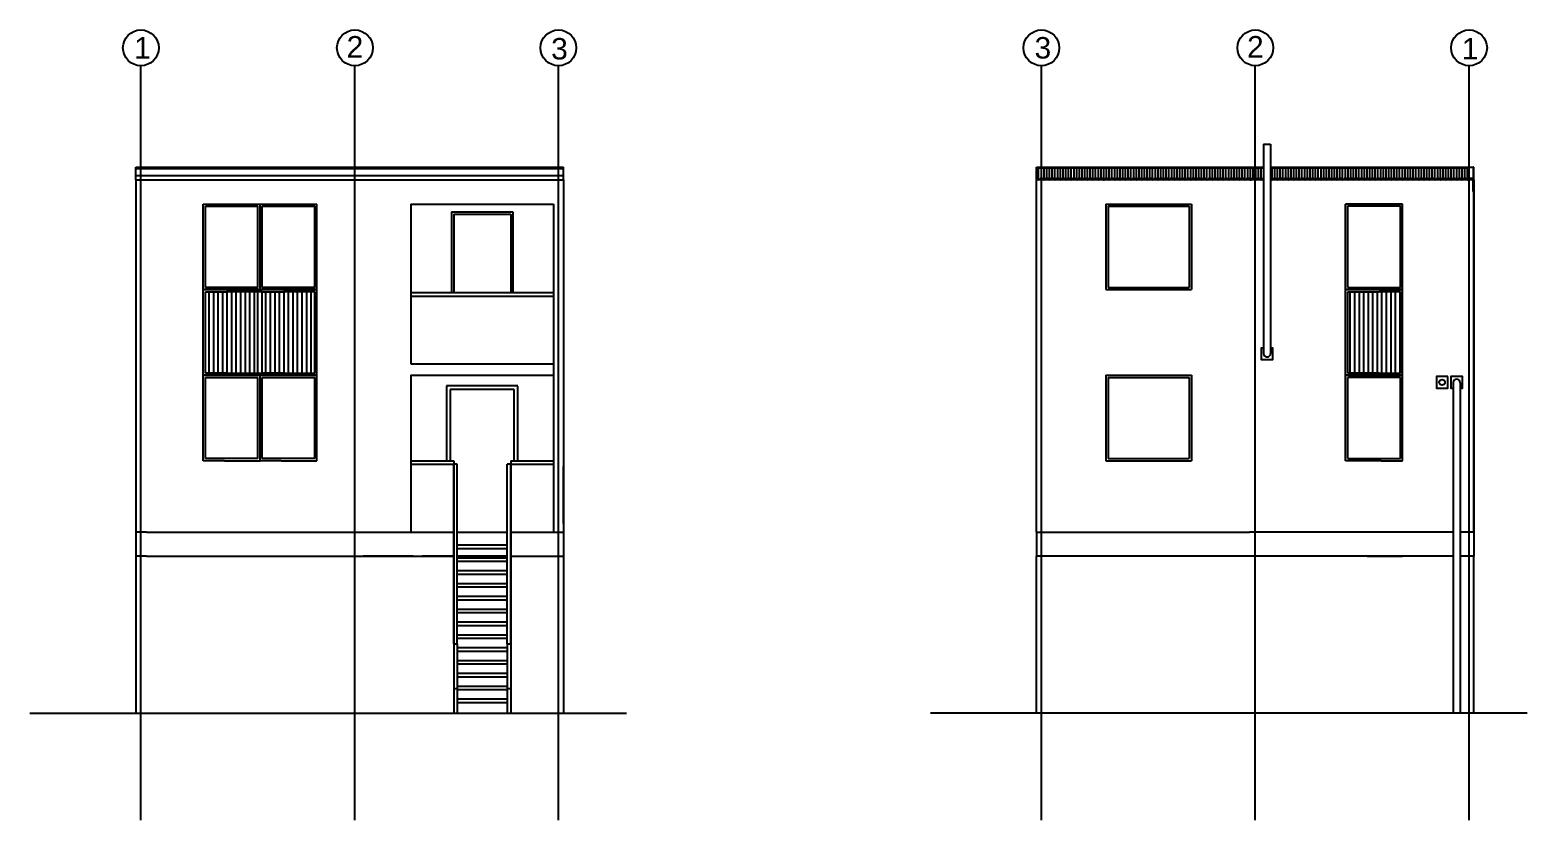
# Model space of a CAD drawing. Header units: inches. Extents: x 270 to 8013, y -75 to 10330.
# Drawn here: x 5562 to 7663, y 9222 to 10330 of the extents above; entities that cross this region are included whole.
import ezdxf

# ---------------------------------------------------------------- set-up
doc = ezdxf.new("R2010")
doc.units = ezdxf.units.IN
doc.header["$MEASUREMENT"] = 0
for name, color, linetype in [('A-ANNO-SYMB', 6, 'Continuous'), ('A-ANNO-TEXT', 6, 'Continuous'), ('A-ELEV-MBE1', 7, 'Continuous'), ('A-SECT-MCUT', 7, 'Continuous'), ('A-WALL-FULL', 7, 'Continuous'), ('G-ANNO-NPLT', 210, 'Continuous')]:
    doc.layers.add(name, color=color, linetype=linetype)
doc.styles.add('E-ARIAL', font='arial.ttf')

msp = doc.modelspace()

# ---------------------------------------------------------------- hatches: boundary and pattern name
at = {"layer": 'A-ELEV-MBE1'}
h = msp.add_hatch(dxfattribs=at)
h.set_pattern_fill('ANSI31', color=256, scale=2, angle=45, style=0)
h.set_pattern_definition([(90, (8988.2017, 22977.446), (-6.35, 7e-16), [])])
h.paths.add_polyline_path([(5881.7, 9962.5), (5837.6, 9962.5), (5807.9, 9962.5), (5807.9, 9848.5), (5837.7, 9848.5), (5881.7, 9848.5)])
h = msp.add_hatch(dxfattribs=at)
h.set_pattern_fill('ANSI31', color=256, scale=2, angle=45, style=0)
h.set_pattern_definition([(90, (9067.9517, 22977.446), (-6.35, 7e-16), [])])
h.paths.add_polyline_path([(5961.4, 9962.5), (5917.4, 9962.5), (5887.7, 9962.5), (5887.7, 9848.5), (5917.4, 9848.5), (5961.4, 9848.5)])
h = msp.add_hatch(dxfattribs=at)
h.set_pattern_fill('ANSI31', color=256, scale=2, angle=405, style=0)
h.set_pattern_definition([(90, (5446.451, 4193.3916), (-6.35, 4e-15), [])])
h.paths.add_polyline_path([(7411.4, 9848.5), (7455.4, 9848.5), (7485.4, 9848.5), (7485.4, 9962.5), (7455.4, 9962.5), (7411.4, 9962.5)])

# ---------------------------------------------------------------- linework, layer by layer
at = {"layer": 'A-ANNO-SYMB'}
for centre in [(5717.3, 10304.7), (6017.7, 10304.7), (6303.4, 10304.7), (6981.3, 10304.7), (7281.6, 10304.7), (7581.7, 10304.7)]:
    msp.add_circle(centre, 25.1, dxfattribs=at)
at = {"layer": 'A-ELEV-MBE1'}
for p, q in [((7293.1, 10169.5), (7303.1, 10169.5)), ((7293.1, 10169.5), (7293.1, 9876.1)), ((7303.1, 10169.5), (7303.1, 9876.1)), ((5710.4, 10137.5), (6310.4, 10137.5)), ((5710.4, 10119.5), (5710.4, 10137.5)), ((5710.4, 10135.5), (6310.4, 10135.5)), ((6310.4, 10119.5), (6310.4, 10137.5)), ((6310.4, 10119.5), (6310.4, 10137.5)), ((6974.4, 10137.5), (7076.6, 10137.5)), ((6974.4, 9625.5), (6974.4, 10137.5)), ((6974.4, 10136.5), (7069, 10136.5)), ((6977.5, 10120), (6977.5, 10136.5)), ((6981.3, 10121.8), (6981.3, 10136.5)), ((6985.1, 10120), (6985.1, 10136.5)), ((6989, 10121.8), (6989, 10136.5)), ((6992.8, 10120), (6992.8, 10136.5)), ((6996.6, 10121.8), (6996.6, 10136.5)), ((7000.4, 10120), (7000.4, 10136.5)), ((7004.2, 10121.8), (7004.2, 10136.5)), ((7008, 10120), (7008, 10136.5)), ((7011.8, 10121.8), (7011.8, 10136.5)), ((7015.6, 10120), (7015.6, 10136.5)), ((7019.4, 10121.8), (7019.4, 10136.5)), ((7023.2, 10120), (7023.2, 10136.5)), ((7027.1, 10121.8), (7027.1, 10136.5)), ((7030.9, 10120), (7030.9, 10136.5)), ((7030.9, 10120), (7030.9, 10133.5)), ((7034.7, 10121.8), (7034.7, 10136.5)), ((7038.5, 10120), (7038.5, 10136.5)), ((7042.3, 10121.8), (7042.3, 10136.5)), ((7046.1, 10120), (7046.1, 10136.5)), ((7049.9, 10121.8), (7049.9, 10136.5)), ((7053.7, 10120), (7053.7, 10136.5)), ((7057.5, 10121.8), (7057.5, 10136.5)), ((7059.3, 10137.5), (7293.1, 10137.5)), ((7059.3, 10136.5), (7293.1, 10136.5)), ((7061.3, 10120), (7061.3, 10136.5)), ((7065.2, 10121.8), (7065.2, 10136.5)), ((7069, 10136.5), (7076.6, 10136.5)), ((7069, 10120), (7069, 10136.5)), ((7072.8, 10121.8), (7072.8, 10136.5)), ((7076.6, 10119.5), (7076.6, 10137.5)), ((7076.6, 10120), (7076.6, 10136.5)), ((7080.4, 10121.8), (7080.4, 10136.5)), ((7084.2, 10120), (7084.2, 10136.5)), ((7088, 10121.8), (7088, 10136.5)), ((7091.8, 10120), (7091.8, 10136.5)), ((7095.6, 10121.8), (7095.6, 10136.5)), ((7099.4, 10120), (7099.4, 10136.5)), ((7103.3, 10121.8), (7103.3, 10136.5)), ((7107.1, 10120), (7107.1, 10136.5)), ((7110.9, 10121.8), (7110.9, 10136.5)), ((7114.7, 10120), (7114.7, 10136.5)), ((7118.5, 10121.8), (7118.5, 10136.5)), ((7122.3, 10120), (7122.3, 10136.5)), ((7126.1, 10121.8), (7126.1, 10136.5)), ((7129.9, 10120), (7129.9, 10136.5)), ((7129.9, 10120), (7129.9, 10133.5)), ((7133.7, 10121.8), (7133.7, 10136.5)), ((7133.7, 10121.8), (7133.7, 10134.7)), ((7137.5, 10120), (7137.5, 10136.5)), ((7137.5, 10120), (7137.5, 10134.7)), ((7141.4, 10121.8), (7141.4, 10136.5)), ((7145.2, 10120), (7145.2, 10136.5)), ((7149, 10121.8), (7149, 10136.5)), ((7152.8, 10120), (7152.8, 10136.5)), ((7156.6, 10121.8), (7156.6, 10136.5)), ((7160.4, 10120), (7160.4, 10136.5)), ((7164.2, 10121.8), (7164.2, 10136.5)), ((7168, 10120), (7168, 10136.5)), ((7171.8, 10121.8), (7171.8, 10136.5)), ((7175.6, 10120), (7175.6, 10136.5)), ((7179.5, 10121.8), (7179.5, 10136.5)), ((7183.3, 10120), (7183.3, 10136.5)), ((7187.1, 10121.8), (7187.1, 10136.5)), ((7190.9, 10120), (7190.9, 10136.5)), ((7194.7, 10121.8), (7194.7, 10136.5)), ((7198.5, 10120), (7198.5, 10136.5)), ((7202.3, 10121.8), (7202.3, 10136.5)), ((7206.1, 10120), (7206.1, 10136.5)), ((7209.9, 10121.8), (7209.9, 10136.5)), ((7213.7, 10120), (7213.7, 10136.5)), ((7217.6, 10121.8), (7217.6, 10136.5)), ((7221.4, 10120), (7221.4, 10136.5)), ((7225.2, 10121.8), (7225.2, 10136.5)), ((7229, 10120), (7229, 10136.5)), ((7232.8, 10121.8), (7232.8, 10136.5)), ((7236.6, 10120), (7236.6, 10136.5)), ((7236.6, 10120), (7236.6, 10133.5)), ((7240.4, 10121.8), (7240.4, 10136.5)), ((7244.2, 10120), (7244.2, 10136.5)), ((7248, 10121.8), (7248, 10136.5)), ((7251.8, 10120), (7251.8, 10136.5)), ((7255.6, 10121.8), (7255.6, 10136.5)), ((7259.5, 10120), (7259.5, 10136.5)), ((7263.3, 10121.8), (7263.3, 10136.5)), ((7267.1, 10120), (7267.1, 10136.5)), ((7270.9, 10121.8), (7270.9, 10136.5)), ((7274.7, 10120), (7274.7, 10136.5)), ((7278.5, 10121.8), (7278.5, 10136.5)), ((7282.3, 10119.5), (7282.3, 10136.5)), ((7286.1, 10121.8), (7286.1, 10136.5)), ((7289.9, 10120), (7289.9, 10136.5)), ((7303.1, 10137.5), (7580.3, 10137.5)), ((7303.1, 10136.5), (7580.3, 10136.5)), ((7305.2, 10120), (7305.2, 10136.5)), ((7309, 10121.8), (7309, 10136.5)), ((7312.8, 10120), (7312.8, 10136.5)), ((7316.6, 10121.8), (7316.6, 10136.5)), ((7320.4, 10120), (7320.4, 10136.5)), ((7324.2, 10121.8), (7324.2, 10136.5)), ((7328, 10120), (7328, 10136.5)), ((7331.9, 10121.8), (7331.9, 10136.5)), ((7335.7, 10120), (7335.7, 10136.5)), ((7339.5, 10121.8), (7339.5, 10136.5)), ((7343.3, 10120), (7343.3, 10136.5)), ((7347.1, 10121.8), (7347.1, 10136.5)), ((7350.9, 10120), (7350.9, 10136.5)), ((7354.7, 10121.8), (7354.7, 10136.5)), ((7358.5, 10120), (7358.5, 10136.5)), ((7362.3, 10121.8), (7362.3, 10136.5)), ((7366.1, 10120), (7366.1, 10136.5)), ((7370, 10121.8), (7370, 10136.5)), ((7373.8, 10120), (7373.8, 10136.5)), ((7373.8, 10120), (7373.8, 10133.5)), ((7377.6, 10121.8), (7377.6, 10136.5)), ((7377.6, 10121.8), (7377.6, 10134.7)), ((7381.4, 10120), (7381.4, 10136.5)), ((7381.4, 10120), (7381.4, 10134.7)), ((7385.2, 10121.8), (7385.2, 10136.5)), ((7389, 10120), (7389, 10136.5)), ((7392.8, 10121.8), (7392.8, 10136.5)), ((7396.6, 10120), (7396.6, 10136.5)), ((7400.4, 10121.8), (7400.4, 10136.5)), ((7404.2, 10120), (7404.2, 10136.5)), ((7408, 10121.8), (7408, 10136.5)), ((7411.9, 10120), (7411.9, 10136.5)), ((7415.7, 10121.8), (7415.7, 10136.5)), ((7419.5, 10120), (7419.5, 10136.5)), ((7423.3, 10121.8), (7423.3, 10136.5)), ((7427.1, 10120), (7427.1, 10136.5)), ((7430.9, 10121.8), (7430.9, 10136.5)), ((7434.7, 10120), (7434.7, 10136.5)), ((7438.5, 10121.8), (7438.5, 10136.5)), ((7442.3, 10120), (7442.3, 10136.5)), ((7446.1, 10121.8), (7446.1, 10136.5)), ((7450, 10120), (7450, 10136.5)), ((7453.8, 10121.8), (7453.8, 10136.5)), ((7457.6, 10120), (7457.6, 10136.5)), ((7461.4, 10121.8), (7461.4, 10136.5)), ((7465.2, 10120), (7465.2, 10136.5)), ((7469, 10121.8), (7469, 10136.5)), ((7472.8, 10120), (7472.8, 10136.5)), ((7476.6, 10121.8), (7476.6, 10136.5)), ((7480.4, 10120), (7480.4, 10136.5)), ((7480.4, 10120), (7480.4, 10133.5)), ((7484.2, 10121.8), (7484.2, 10136.5)), ((7488.1, 10120), (7488.1, 10136.5)), ((7491.9, 10121.8), (7491.9, 10136.5)), ((7495.7, 10120), (7495.7, 10136.5)), ((7499.5, 10121.8), (7499.5, 10136.5)), ((7503.3, 10120), (7503.3, 10136.5)), ((7507.1, 10121.8), (7507.1, 10136.5)), ((7510.9, 10120), (7510.9, 10136.5)), ((7514.7, 10121.8), (7514.7, 10136.5)), ((7518.5, 10120), (7518.5, 10136.5)), ((7522.3, 10121.8), (7522.3, 10136.5)), ((7526.2, 10120), (7526.2, 10136.5)), ((7530, 10121.8), (7530, 10136.5)), ((7533.8, 10120), (7533.8, 10136.5)), ((7537.6, 10121.8), (7537.6, 10136.5)), ((7541.4, 10120), (7541.4, 10136.5)), ((7545.2, 10121.8), (7545.2, 10136.5)), ((7549, 10120), (7549, 10136.5)), ((7552.8, 10121.8), (7552.8, 10136.5)), ((7556.6, 10120), (7556.6, 10136.5)), ((7560.4, 10121.8), (7560.4, 10136.5)), ((7564.3, 10120), (7564.3, 10136.5)), ((7568.1, 10121.8), (7568.1, 10136.5)), ((7571.9, 10120), (7571.9, 10136.5)), ((7575.7, 10121.8), (7575.7, 10136.5)), ((7579.5, 10120), (7579.5, 10136.5)), ((7580.3, 10137.5), (7587.7, 10137.5)), ((7580.3, 10121.8), (7580.3, 10136.5)), ((7587.7, 10103.1), (7587.7, 10137.5)), ((7588.4, 9625.5), (7588.4, 10137.5)), ((5710.4, 10125.5), (6310.4, 10125.5)), ((5710.4, 10119.5), (6310.4, 10119.5)), ((5710.4, 10119.5), (5710.4, 9625.5)), ((6310.4, 10119.5), (6310.4, 9625.5)), ((6310.4, 10119.5), (6310.4, 9625.5)), ((7076.6, 10119.5), (6974.4, 10119.5)), ((7076.6, 10119.5), (6974.4, 10119.5)), ((7076.6, 10119.5), (6974.4, 10119.5)), ((7282.3, 10119.5), (7059.3, 10119.5)), ((7282.3, 10119.5), (7059.3, 10119.5)), ((7282.3, 10119.5), (7059.3, 10119.5)), ((7282.3, 10119.5), (7059.3, 10119.5)), ((7128, 10120.9), (7127.6, 10120.6)), ((7139.4, 10120.9), (7139.8, 10120.6)), ((7293.1, 10119.5), (7273.4, 10119.5)), ((7293.1, 10119.5), (7273.4, 10119.5)), ((7293.1, 10119.5), (7273.4, 10119.5)), ((7293.1, 10119.5), (7273.4, 10119.5)), ((7588.4, 10119.5), (7303.1, 10119.5)), ((7588.4, 10119.5), (7303.1, 10119.5)), ((7587.4, 10119.5), (7303.1, 10119.5)), ((7587.4, 10119.5), (7303.1, 10119.5)), ((7580.3, 10122.1), (7587.7, 10122.1)), ((7580.3, 10121.8), (7587.4, 10121.8)), ((7587.1, 10120), (7587.1, 10121.8)), ((7587.4, 10103.1), (7587.4, 10121.8)), ((7588.4, 10119.5), (7588.4, 9625.5)), ((7587.7, 10103.1), (7587.4, 10103.1)), ((5804.9, 9970.5), (5804.9, 10085.5)), ((5804.9, 10085.5), (5884.7, 10085.5)), ((5807.9, 9968.5), (5807.9, 10082.5)), ((5807.9, 10082.5), (5881.7, 10082.5)), ((5881.7, 9968.5), (5881.7, 10082.5)), ((5884.6, 9965.5), (5884.7, 10085.5)), ((5884.7, 9970.5), (5884.7, 10085.5)), ((5884.7, 10085.5), (5964.4, 10085.5)), ((5887.7, 9968.5), (5887.7, 10082.5)), ((5887.7, 10082.5), (5961.4, 10082.5)), ((5961.4, 9968.5), (5961.4, 10082.5)), ((5964.4, 9970.5), (5964.4, 10085.5)), ((6096.4, 10085.5), (6096.4, 9861.5)), ((6096.4, 10085.5), (6296.4, 10085.5)), ((6153.4, 10074.5), (6239.4, 10074.5)), ((6153.4, 10074.5), (6153.4, 9961.5)), ((6156.4, 10071.5), (6156.4, 9961.5)), ((6156.4, 10071.5), (6236.4, 10071.5)), ((6236.4, 10071.5), (6236.4, 9961.5)), ((6239.4, 10074.5), (6239.4, 9961.5)), ((6296.4, 10085.5), (6296.4, 9625.5)), ((7408.4, 9965.5), (7408.4, 10085.5)), ((7458.4, 10085.5), (7408.4, 10085.5)), ((7408.4, 10085.5), (7458.4, 10085.5)), ((7485.4, 10082.5), (7411.4, 10082.5)), ((7411.4, 9968.5), (7411.4, 10082.5)), ((7458.4, 10085.5), (7488.4, 10085.5)), ((7488.4, 10085.5), (7458.4, 10085.5)), ((7485.4, 9968.5), (7485.4, 10082.5)), ((7488.4, 9965.5), (7488.4, 10085.5)), ((7408.4, 9962.5), (7408.4, 10065.5)), ((5804.9, 9840.5), (5804.9, 9970.5)), ((5834.7, 9965.5), (5804.9, 9965.5)), ((5804.9, 9965.5), (5834.6, 9965.5)), ((5881.7, 9968.5), (5807.9, 9968.5)), ((5807.9, 9848.5), (5807.9, 9962.5)), ((5807.9, 9962.5), (5837.6, 9962.5)), ((5884.6, 9965.5), (5834.6, 9965.5)), ((5834.7, 9965.5), (5884.7, 9965.5)), ((5887.7, 9962.5), (5837.6, 9962.5)), ((5881.7, 9848.5), (5881.7, 9962.5)), ((5884.6, 9965.5), (5914.4, 9965.5)), ((5914.4, 9965.5), (5884.7, 9965.5)), ((5961.4, 9968.5), (5887.7, 9968.5)), ((5887.7, 9848.5), (5887.7, 9962.5)), ((5887.7, 9962.5), (5917.4, 9962.5)), ((5964.4, 9965.5), (5914.4, 9965.5)), ((5914.4, 9965.5), (5964.4, 9965.5)), ((5961.4, 9962.5), (5917.4, 9962.5)), ((5961.4, 9848.5), (5961.4, 9962.5)), ((5964.4, 9840.5), (5964.4, 9970.5)), ((6096.4, 9961.5), (6296.4, 9961.5)), ((7408.4, 9965.5), (7458.4, 9965.5)), ((7458.4, 9965.5), (7408.4, 9965.5)), ((7458.4, 9965.5), (7408.4, 9965.5)), ((7408.4, 9840.5), (7408.4, 9962.5)), ((7411.4, 9968.5), (7485.4, 9968.5)), ((7411.4, 9968.5), (7485.4, 9968.5)), ((7411.4, 9848.5), (7411.4, 9962.5)), ((7411.4, 9962.5), (7455.4, 9962.5)), ((7485.4, 9962.5), (7455.4, 9962.5)), ((7488.4, 9965.5), (7458.4, 9965.5)), ((7458.4, 9965.5), (7488.4, 9965.5)), ((7458.4, 9965.5), (7488.4, 9965.5)), ((7485.4, 9848.5), (7485.4, 9962.5)), ((7488.4, 9840.5), (7488.4, 9965.5)), ((6096.4, 9956.5), (6296.4, 9956.5)), ((6096.4, 9861.5), (6296.4, 9861.5)), ((5804.9, 9845.5), (5834.7, 9845.5)), ((5834.7, 9845.5), (5804.9, 9845.5)), ((5804.9, 9725.5), (5804.9, 9840.5)), ((5837.7, 9848.5), (5807.9, 9848.5)), ((5807.9, 9842.5), (5881.7, 9842.5)), ((5807.9, 9728.5), (5807.9, 9842.5)), ((5834.7, 9845.5), (5884.7, 9845.5)), ((5884.7, 9845.5), (5834.7, 9845.5)), ((5837.7, 9848.5), (5887.7, 9848.5)), ((5881.7, 9728.5), (5881.7, 9842.5)), ((5884.7, 9845.5), (5914.4, 9845.5)), ((5914.4, 9845.5), (5884.7, 9845.5)), ((5884.7, 9725.5), (5884.7, 9845.5)), ((5884.7, 9725.5), (5884.7, 9840.5)), ((5917.4, 9848.5), (5887.7, 9848.5)), ((5887.7, 9842.5), (5961.4, 9842.5)), ((5887.7, 9728.5), (5887.7, 9842.5)), ((5914.4, 9845.5), (5964.4, 9845.5)), ((5964.4, 9845.5), (5914.4, 9845.5)), ((5917.4, 9848.5), (5961.4, 9848.5)), ((5961.4, 9728.5), (5961.4, 9842.5)), ((5964.4, 9725.5), (5964.4, 9840.5)), ((6096.4, 9845.5), (6096.4, 9625.5)), ((6096.4, 9845.5), (6296.4, 9845.5)), ((7408.4, 9845.5), (7458.4, 9845.5)), ((7458.4, 9845.5), (7408.4, 9845.5)), ((7408.4, 9725.5), (7408.4, 9840.5)), ((7455.4, 9848.5), (7411.4, 9848.5)), ((7411.4, 9728.5), (7411.4, 9842.5)), ((7485.4, 9842.5), (7411.4, 9842.5)), ((7455.4, 9848.5), (7485.4, 9848.5)), ((7488.4, 9845.5), (7458.4, 9845.5)), ((7458.4, 9845.5), (7488.4, 9845.5)), ((7485.4, 9728.5), (7485.4, 9842.5)), ((7488.4, 9725.5), (7488.4, 9840.5)), ((7559.2, 9835), (7559.2, 9371.5)), ((7569.2, 9835), (7569.2, 9371.5)), ((6246.4, 9830.5), (6146.4, 9830.5)), ((6146.4, 9830.5), (6146.4, 9725.5)), ((6241.4, 9825.5), (6151.4, 9825.5)), ((6151.4, 9825.5), (6151.4, 9725.5)), ((6241.4, 9725.5), (6241.4, 9825.5)), ((6246.4, 9725.5), (6246.4, 9830.3)), ((5834.7, 9725.5), (5804.9, 9725.5)), ((5881.7, 9728.5), (5807.9, 9728.5)), ((5834.7, 9725.5), (5884.7, 9725.5)), ((5914.4, 9725.5), (5884.7, 9725.5)), ((5961.4, 9728.5), (5887.7, 9728.5)), ((5914.4, 9725.5), (5964.4, 9725.5)), ((6096.4, 9725.5), (6156.4, 9725.5)), ((6096.4, 9720.5), (6156.4, 9720.5)), ((6156.4, 9725.5), (6156.4, 9371.5)), ((6156.4, 9468.6), (6156.4, 9720.5)), ((6161.4, 9720.5), (6156.4, 9720.5)), ((6161.4, 9468.6), (6161.4, 9720.5)), ((6231.4, 9468.6), (6231.4, 9720.5)), ((6236.4, 9720.5), (6231.4, 9720.5)), ((6236.4, 9725.5), (6296.4, 9725.5)), ((6236.4, 9725.5), (6236.4, 9371.5)), ((6236.4, 9720.5), (6296.4, 9720.5)), ((6236.4, 9468.6), (6236.4, 9720.5)), ((6310.4, 9637.5), (6310.4, 9717.5)), ((6310.4, 9637.5), (6310.4, 9717.5)), ((7458.4, 9725.5), (7408.4, 9725.5)), ((7411.4, 9728.5), (7485.4, 9728.5)), ((7458.4, 9725.5), (7488.4, 9725.5)), ((5710.4, 9625.5), (5710.4, 9402.5)), ((5725.4, 9625.5), (5710.4, 9625.5)), ((6310.4, 9637.5), (6310.4, 9625.5)), ((6310.4, 9625.5), (6310.4, 9402.5)), ((6974.4, 9625.5), (6974.4, 9591.5)), ((6974.4, 9625.5), (7273.4, 9625.5)), ((7588.4, 9625.5), (7588.4, 9591.5)), ((6161.4, 9607.5), (6231.4, 9607.5)), ((5725.4, 9591.5), (5710.4, 9591.5)), ((5725.4, 9591.5), (6024.4, 9591.5)), ((5844.4, 9591.5), (5924.4, 9591.5)), ((6024.4, 9591.5), (6156.4, 9591.5)), ((6029.4, 9591.5), (6099.4, 9591.5)), ((6029.4, 9591.5), (6064.9, 9591.5)), ((6099.4, 9591.5), (6029.4, 9591.5)), ((6064.9, 9591.5), (6099.4, 9591.5)), ((6104.4, 9591.5), (6105.4, 9591.5)), ((6156.4, 9591.5), (6156.4, 9371.5)), ((6161.4, 9602.5), (6231.4, 9602.5)), ((6161.4, 9591.5), (6231.4, 9591.5)), ((6231.4, 9591.5), (6161.4, 9591.5)), ((6161.4, 9589.5), (6231.4, 9589.5)), ((6161.4, 9584.5), (6231.4, 9584.5)), ((6236.4, 9591.5), (6310.4, 9591.5)), ((6974.4, 9371.5), (6974.4, 9591.5)), ((7559.2, 9591.5), (6974.4, 9591.5)), ((7434.4, 9591.5), (7369.8, 9591.5)), ((7438.4, 9591.5), (7488.4, 9591.5)), ((7588.4, 9591.5), (7569.2, 9591.5)), ((7588.4, 9371.5), (7588.4, 9591.5)), ((6161.4, 9571.5), (6231.4, 9571.5)), ((6161.4, 9566.5), (6231.4, 9566.5)), ((6161.4, 9553.5), (6231.4, 9553.5)), ((6161.4, 9548.5), (6231.4, 9548.5)), ((6161.4, 9535.5), (6231.4, 9535.5)), ((6161.4, 9530.5), (6231.4, 9530.5)), ((6161.4, 9517.5), (6231.4, 9517.5)), ((6161.4, 9512.5), (6231.4, 9512.5)), ((6161.4, 9499.5), (6231.4, 9499.5)), ((6161.4, 9494.5), (6231.4, 9494.5)), ((6161.4, 9481.5), (6231.4, 9481.5)), ((6156.4, 9473), (6156.4, 9371.5)), ((6156.4, 9468.6), (6161.4, 9468.6)), ((6156.4, 9468.6), (6156.4, 9406)), ((6161.4, 9476.5), (6231.4, 9476.5)), ((6161.4, 9468.6), (6161.4, 9406)), ((6161.4, 9463.5), (6231.4, 9463.5)), ((6161.4, 9458.5), (6231.4, 9458.5)), ((6231.4, 9468.6), (6231.4, 9406)), ((6231.4, 9468.6), (6236.4, 9468.6)), ((6236.4, 9468.6), (6236.4, 9406)), ((5710.4, 9446.9), (5710.4, 9371.5)), ((6161.4, 9445.5), (6231.4, 9445.5)), ((6161.4, 9440.5), (6231.4, 9440.5)), ((6310.4, 9446.9), (6310.4, 9371.5)), ((6161.4, 9427.5), (6231.4, 9427.5)), ((6161.4, 9422.5), (6231.4, 9422.5)), ((6156.4, 9406), (6156.4, 9371.5)), ((6156.4, 9406), (6161.4, 9406)), ((6161.4, 9409.5), (6231.4, 9409.5)), ((6161.4, 9406), (6161.4, 9371.5)), ((6161.4, 9404.5), (6231.4, 9404.5)), ((6231.4, 9406), (6231.4, 9371.5)), ((6231.4, 9406), (6236.4, 9406)), ((6236.4, 9406), (6236.4, 9371.5)), ((6161.4, 9391.5), (6231.4, 9391.5)), ((6161.4, 9391.5), (6231.4, 9391.5)), ((6161.4, 9386.5), (6231.4, 9386.5)), ((7663, 9371.5), (6825.6, 9371.5))]:
    msp.add_line(p, q, dxfattribs=at)
for points in [[(7293.1, 9883.5), (7289.9, 9883.5), (7289.9, 9867.5), (7306.4, 9867.5), (7306.4, 9883.5), (7303.1, 9883.5)], [(7569.2, 9827.5), (7572.4, 9827.5), (7572.4, 9843.5), (7555.9, 9843.5), (7555.9, 9827.5), (7559.2, 9827.5)], [(5725.4, 9625.5), (6156.4, 9625.5)], [(6161.4, 9625.5), (6231.4, 9625.5)], [(6236.4, 9625.5), (6310.4, 9625.5)], [(7559.2, 9625.5), (7273.4, 9625.5)], [(7588.4, 9625.5), (7569.2, 9625.5)], [(6156.4, 9591.5), (6112.3, 9591.5)]]:
    msp.add_lwpolyline(points, dxfattribs=at)
msp.add_lwpolyline([(7551.9, 9843.5), (7535.9, 9843.5), (7535.9, 9827.5), (7551.9, 9827.5)], close=True, dxfattribs=at)
msp.add_circle((7543.7, 9835.5), 4, dxfattribs=at)
for centre, radius, start, end in [((6973.7, 10119.4), 2.47, 39.4162, 73.5717), ((6973.7, 10119.4), 1.97, 39.4162, 69.2226), ((6977.5, 10122.5), 2.97, 219.4162, 320.5681), ((6977.5, 10122.5), 2.47, 219.4162, 320.5681), ((6981.3, 10119.4), 2.47, 39.4162, 140.5681), ((6981.3, 10119.4), 1.97, 39.4162, 140.5681), ((6985.1, 10122.5), 2.97, 219.4162, 320.5681), ((6985.1, 10122.5), 2.47, 219.4162, 320.5681), ((6989, 10119.4), 2.47, 39.4162, 140.5681), ((6989, 10119.4), 1.97, 39.4162, 140.5681), ((6992.8, 10122.5), 2.97, 219.4162, 320.5681), ((6992.8, 10122.5), 2.47, 219.4162, 320.5681), ((6996.6, 10119.4), 2.47, 39.4162, 140.5681), ((6996.6, 10119.4), 1.97, 39.4162, 140.5681), ((7000.4, 10122.5), 2.97, 219.4162, 320.5681), ((7000.4, 10122.5), 2.47, 219.4162, 320.5681), ((7004.2, 10119.4), 2.47, 39.4162, 140.5681), ((7004.2, 10119.4), 1.97, 39.4162, 140.5681), ((7008, 10122.5), 2.97, 219.4162, 320.5681), ((7008, 10122.5), 2.47, 219.4162, 320.5681), ((7011.8, 10119.4), 2.47, 39.4162, 140.5681), ((7011.8, 10119.4), 1.97, 39.4162, 140.5681), ((7015.6, 10122.5), 2.97, 219.4162, 320.5681), ((7015.6, 10122.5), 2.47, 219.4162, 320.5681), ((7019.4, 10119.4), 2.47, 39.4162, 140.5681), ((7019.4, 10119.4), 1.97, 39.4162, 140.5681), ((7023.2, 10122.5), 2.97, 219.4162, 320.5681), ((7023.2, 10122.5), 2.47, 219.4162, 320.5681), ((7027.1, 10119.4), 2.47, 39.4162, 140.5681), ((7027.1, 10119.4), 1.97, 39.4162, 140.5681), ((7030.9, 10122.5), 2.97, 219.4162, 320.5681), ((7030.9, 10122.5), 2.97, 219.4162, 320.5681), ((7030.9, 10122.5), 2.47, 219.4162, 320.5681), ((7030.9, 10122.5), 2.47, 219.4162, 320.5681), ((7034.7, 10119.4), 2.47, 39.4162, 140.5681), ((7034.7, 10119.4), 1.97, 39.4162, 140.5681), ((7038.5, 10122.5), 2.97, 219.4162, 320.5681), ((7038.5, 10122.5), 2.47, 219.4162, 320.5681), ((7042.3, 10119.4), 2.47, 39.4162, 140.5681), ((7042.3, 10119.4), 1.97, 39.4162, 140.5681), ((7046.1, 10122.5), 2.97, 219.4162, 320.5681), ((7046.1, 10122.5), 2.47, 219.4162, 320.5681), ((7049.9, 10119.4), 2.47, 39.4162, 140.5681), ((7049.9, 10119.4), 1.97, 39.4162, 140.5681), ((7053.7, 10122.5), 2.97, 219.4162, 320.5681), ((7053.7, 10122.5), 2.47, 219.4162, 320.5681), ((7057.5, 10119.4), 2.47, 39.4162, 140.5681), ((7057.5, 10119.4), 1.97, 39.4162, 140.5681), ((7061.3, 10122.5), 2.97, 219.4162, 320.5681), ((7061.3, 10122.5), 2.47, 219.4162, 320.5681), ((7065.2, 10119.4), 2.47, 39.4162, 140.5681), ((7065.2, 10119.4), 1.97, 39.4162, 140.5681), ((7069, 10122.5), 2.97, 219.4162, 320.5681), ((7069, 10122.5), 2.47, 219.4162, 320.5681), ((7069, 10122.5), 2.47, 238.4197, 320.5681), ((7069, 10122.5), 2.97, 244.1884, 320.5681), ((7072.8, 10119.4), 2.47, 39.4162, 140.5681), ((7072.8, 10119.4), 1.97, 39.4162, 140.5681), ((7076.6, 10122.5), 2.97, 219.4162, 320.5681), ((7076.6, 10122.5), 2.47, 219.4162, 320.5681), ((7080.4, 10119.4), 2.47, 39.4162, 140.5681), ((7080.4, 10119.4), 1.97, 39.4162, 140.5681), ((7084.2, 10122.5), 2.97, 219.4162, 320.5681), ((7084.2, 10122.5), 2.47, 219.4162, 320.5681), ((7088, 10119.4), 2.47, 39.4162, 140.5681), ((7088, 10119.4), 1.97, 39.4162, 140.5681), ((7091.8, 10122.5), 2.97, 219.4162, 320.5681), ((7091.8, 10122.5), 2.47, 219.4162, 320.5681), ((7095.6, 10119.4), 2.47, 39.4162, 140.5681), ((7095.6, 10119.4), 1.97, 39.4162, 140.5681), ((7099.4, 10122.5), 2.97, 219.4162, 320.5681), ((7099.4, 10122.5), 2.47, 219.4162, 320.5681), ((7103.3, 10119.4), 2.47, 39.4162, 140.5681), ((7103.3, 10119.4), 1.97, 39.4162, 140.5681), ((7107.1, 10122.5), 2.97, 219.4162, 320.5681), ((7107.1, 10122.5), 2.47, 219.4162, 320.5681), ((7110.9, 10119.4), 2.47, 39.4162, 140.5681), ((7110.9, 10119.4), 1.97, 39.4162, 140.5681), ((7114.7, 10122.5), 2.97, 219.4162, 320.5681), ((7114.7, 10122.5), 2.47, 219.4162, 320.5681), ((7118.5, 10119.4), 2.47, 39.4162, 140.5681), ((7118.5, 10119.4), 1.97, 39.4162, 140.5681), ((7122.3, 10122.5), 2.97, 219.4162, 320.5681), ((7122.3, 10122.5), 2.47, 219.4162, 320.5681), ((7126.1, 10119.4), 2.47, 39.4162, 140.5681), ((7126.1, 10119.4), 1.97, 39.4162, 140.5681), ((7129.9, 10122.5), 2.97, 219.4162, 320.5681), ((7129.9, 10122.5), 2.97, 219.4162, 320.5681), ((7129.9, 10122.5), 2.47, 219.4162, 320.5681), ((7129.9, 10122.5), 2.47, 219.4162, 320.5681), ((7133.7, 10119.4), 2.47, 39.4162, 140.5681), ((7133.7, 10119.4), 2.47, 39.4162, 140.5681), ((7133.7, 10119.4), 1.97, 39.4162, 140.5681), ((7133.7, 10119.4), 1.97, 39.4162, 140.5681), ((7137.5, 10122.5), 2.97, 219.4162, 320.5681), ((7137.5, 10122.5), 2.97, 219.4162, 320.5681), ((7137.5, 10122.5), 2.47, 219.4162, 320.5681), ((7137.5, 10122.5), 2.47, 219.4162, 320.5681), ((7141.4, 10119.4), 2.47, 39.4162, 140.5681), ((7141.4, 10119.4), 1.97, 39.4162, 140.5681), ((7145.2, 10122.5), 2.97, 219.4162, 320.5681), ((7145.2, 10122.5), 2.47, 219.4162, 320.5681), ((7149, 10119.4), 2.47, 39.4162, 140.5681), ((7149, 10119.4), 1.97, 39.4162, 140.5681), ((7152.8, 10122.5), 2.97, 219.4162, 320.5681), ((7152.8, 10122.5), 2.47, 219.4162, 320.5681), ((7156.6, 10119.4), 2.47, 39.4162, 140.5681), ((7156.6, 10119.4), 1.97, 39.4162, 140.5681), ((7160.4, 10122.5), 2.97, 219.4162, 320.5681), ((7160.4, 10122.5), 2.47, 219.4162, 320.5681), ((7164.2, 10119.4), 2.47, 39.4162, 140.5681), ((7164.2, 10119.4), 1.97, 39.4162, 140.5681), ((7168, 10122.5), 2.97, 219.4162, 320.5681), ((7168, 10122.5), 2.47, 219.4162, 320.5681), ((7171.8, 10119.4), 2.47, 39.4162, 140.5681), ((7171.8, 10119.4), 1.97, 39.4162, 140.5681), ((7175.6, 10122.5), 2.97, 219.4162, 320.5681), ((7175.6, 10122.5), 2.47, 219.4162, 320.5681), ((7179.5, 10119.4), 2.47, 39.4162, 140.5681), ((7179.5, 10119.4), 1.97, 39.4162, 140.5681), ((7183.3, 10122.5), 2.97, 219.4162, 320.5681), ((7183.3, 10122.5), 2.47, 219.4162, 320.5681), ((7187.1, 10119.4), 2.47, 39.4162, 140.5681), ((7187.1, 10119.4), 1.97, 39.4162, 140.5681), ((7190.9, 10122.5), 2.97, 219.4162, 320.5681), ((7190.9, 10122.5), 2.47, 219.4162, 320.5681), ((7194.7, 10119.4), 2.47, 39.4162, 140.5681), ((7194.7, 10119.4), 1.97, 39.4162, 140.5681), ((7198.5, 10122.5), 2.97, 219.4162, 320.5681), ((7198.5, 10122.5), 2.47, 219.4162, 320.5681), ((7202.3, 10119.4), 2.47, 39.4162, 140.5681), ((7202.3, 10119.4), 1.97, 39.4162, 140.5681), ((7206.1, 10122.5), 2.97, 219.4162, 320.5681), ((7206.1, 10122.5), 2.47, 219.4162, 320.5681), ((7209.9, 10119.4), 2.47, 39.4162, 140.5681), ((7209.9, 10119.4), 1.97, 39.4162, 140.5681), ((7213.7, 10122.5), 2.97, 219.4162, 320.5681), ((7213.7, 10122.5), 2.47, 219.4162, 320.5681), ((7217.6, 10119.4), 2.47, 39.4162, 140.5681), ((7217.6, 10119.4), 1.97, 39.4162, 140.5681), ((7221.4, 10122.5), 2.97, 219.4162, 320.5681), ((7221.4, 10122.5), 2.47, 219.4162, 320.5681), ((7225.2, 10119.4), 2.47, 39.4162, 140.5681), ((7225.2, 10119.4), 1.97, 39.4162, 140.5681), ((7229, 10122.5), 2.97, 219.4162, 320.5681), ((7229, 10122.5), 2.47, 219.4162, 320.5681), ((7232.8, 10119.4), 2.47, 39.4162, 140.5681), ((7232.8, 10119.4), 1.97, 39.4162, 140.5681), ((7236.6, 10122.5), 2.97, 219.4162, 320.5681), ((7236.6, 10122.5), 2.97, 219.4162, 320.5681), ((7236.6, 10122.5), 2.47, 219.4162, 320.5681), ((7236.6, 10122.5), 2.47, 219.4162, 320.5681), ((7240.4, 10119.4), 2.47, 39.4162, 140.5681), ((7240.4, 10119.4), 1.97, 39.4162, 140.5681), ((7244.2, 10122.5), 2.97, 219.4162, 320.5681), ((7244.2, 10122.5), 2.47, 219.4162, 320.5681), ((7248, 10119.4), 2.47, 39.4162, 140.5681), ((7248, 10119.4), 1.97, 39.4162, 140.5681), ((7251.8, 10122.5), 2.97, 219.4162, 320.5681), ((7251.8, 10122.5), 2.47, 219.4162, 320.5681), ((7255.6, 10119.4), 2.47, 39.4162, 140.5681), ((7255.6, 10119.4), 1.97, 39.4162, 140.5681), ((7259.5, 10122.5), 2.97, 219.4162, 320.5681), ((7259.5, 10122.5), 2.47, 219.4162, 320.5681), ((7263.3, 10119.4), 2.47, 39.4162, 140.5681), ((7263.3, 10119.4), 1.97, 39.4162, 140.5681), ((7267.1, 10122.5), 2.97, 219.4162, 320.5681), ((7267.1, 10122.5), 2.47, 219.4162, 320.5681), ((7270.9, 10119.4), 2.47, 39.4162, 140.5681), ((7270.9, 10119.4), 1.97, 39.4162, 140.5681), ((7274.7, 10122.5), 2.97, 219.4162, 320.5681), ((7274.7, 10122.5), 2.47, 219.4162, 320.5681), ((7274.7, 10122.5), 2.47, 238.4197, 320.5681), ((7274.7, 10122.5), 2.97, 244.1884, 320.5681), ((7278.5, 10119.4), 2.47, 39.4162, 140.5681), ((7278.5, 10119.4), 2.47, 39.4162, 140.5681), ((7278.5, 10119.4), 1.97, 39.4162, 140.5681), ((7278.5, 10119.4), 1.97, 39.4162, 140.5681), ((7282.3, 10122.5), 2.97, 219.4162, 320.5681), ((7282.3, 10122.5), 2.97, 219.4162, 269.9997), ((7282.3, 10122.5), 2.47, 219.4162, 320.5681), ((7282.3, 10122.5), 2.47, 219.4162, 269.9996), ((7286.1, 10119.4), 2.47, 39.4162, 140.5681), ((7286.1, 10119.4), 1.97, 39.4162, 140.5681), ((7289.9, 10122.5), 2.97, 219.4162, 320.5681), ((7289.9, 10122.5), 2.47, 219.4162, 320.5681), ((7293.8, 10119.4), 2.47, 104.2165, 140.5681), ((7293.8, 10119.4), 1.97, 107.9412, 140.5681), ((7305.2, 10122.5), 2.97, 219.4162, 320.5681), ((7301.4, 10119.4), 2.47, 39.4162, 43.9876), ((7305.2, 10122.5), 2.47, 219.4162, 320.5681), ((7309, 10119.4), 2.47, 39.4162, 140.5681), ((7309, 10119.4), 1.97, 39.4162, 140.5681), ((7312.8, 10122.5), 2.97, 219.4162, 320.5681), ((7312.8, 10122.5), 2.47, 219.4162, 320.5681), ((7316.6, 10119.4), 2.47, 39.4162, 140.5681), ((7316.6, 10119.4), 1.97, 39.4162, 140.5681), ((7320.4, 10122.5), 2.97, 219.4162, 320.5681), ((7320.4, 10122.5), 2.47, 219.4162, 320.5681), ((7324.2, 10119.4), 2.47, 39.4162, 140.5681), ((7324.2, 10119.4), 1.97, 39.4162, 140.5681), ((7328, 10122.5), 2.97, 219.4162, 320.5681), ((7328, 10122.5), 2.47, 219.4162, 320.5681), ((7331.9, 10119.4), 2.47, 39.4162, 140.5681), ((7331.9, 10119.4), 1.97, 39.4162, 140.5681), ((7335.7, 10122.5), 2.97, 219.4162, 320.5681), ((7335.7, 10122.5), 2.47, 219.4162, 320.5681), ((7339.5, 10119.4), 2.47, 39.4162, 140.5681), ((7339.5, 10119.4), 1.97, 39.4162, 140.5681), ((7343.3, 10122.5), 2.97, 219.4162, 320.5681), ((7343.3, 10122.5), 2.47, 219.4162, 320.5681), ((7347.1, 10119.4), 2.47, 39.4162, 140.5681), ((7347.1, 10119.4), 1.97, 39.4162, 140.5681), ((7350.9, 10122.5), 2.97, 219.4162, 320.5681), ((7350.9, 10122.5), 2.47, 219.4162, 320.5681), ((7354.7, 10119.4), 2.47, 39.4162, 140.5681), ((7354.7, 10119.4), 1.97, 39.4162, 140.5681), ((7358.5, 10122.5), 2.97, 219.4162, 320.5681), ((7358.5, 10122.5), 2.47, 219.4162, 320.5681), ((7362.3, 10119.3), 2.47, 39.4162, 140.5681), ((7362.3, 10119.3), 1.97, 39.4162, 140.5681), ((7366.1, 10122.5), 2.97, 219.4162, 320.5681), ((7366.1, 10122.5), 2.47, 219.4162, 320.5681), ((7370, 10119.3), 2.47, 39.4162, 140.5681), ((7370, 10119.3), 1.97, 39.4162, 140.5681), ((7373.8, 10122.5), 2.97, 219.4162, 320.5681), ((7373.8, 10122.5), 2.97, 219.4162, 320.5681), ((7373.8, 10122.5), 2.47, 219.4162, 320.5681), ((7373.8, 10122.5), 2.47, 219.4162, 320.5681), ((7377.6, 10119.3), 2.47, 39.4162, 140.5681), ((7377.6, 10119.4), 2.47, 39.4162, 140.5681), ((7377.6, 10119.3), 1.97, 39.4162, 140.5681), ((7377.6, 10119.4), 1.97, 39.4162, 140.5681), ((7381.4, 10122.5), 2.97, 219.4162, 320.5681), ((7381.4, 10122.5), 2.97, 219.4162, 320.5681), ((7381.4, 10122.5), 2.47, 219.4162, 320.5681), ((7381.4, 10122.5), 2.47, 219.4162, 320.5681), ((7385.2, 10119.4), 2.47, 39.4162, 140.5681), ((7385.2, 10119.4), 1.97, 39.4162, 140.5681), ((7389, 10122.5), 2.97, 219.4162, 320.5681), ((7389, 10122.5), 2.47, 219.4162, 320.5681), ((7392.8, 10119.4), 2.47, 39.4162, 140.5681), ((7392.8, 10119.4), 1.97, 39.4162, 140.5681), ((7396.6, 10122.5), 2.97, 219.4162, 320.5681), ((7396.6, 10122.5), 2.47, 219.4162, 320.5681), ((7400.4, 10119.4), 2.47, 39.4162, 140.5681), ((7400.4, 10119.4), 1.97, 39.4162, 140.5681), ((7404.2, 10122.5), 2.97, 219.4162, 320.5681), ((7404.2, 10122.5), 2.47, 219.4162, 320.5681), ((7408, 10119.4), 2.47, 39.4162, 140.5681), ((7408, 10119.4), 1.97, 39.4162, 140.5681), ((7411.9, 10122.5), 2.97, 219.4162, 320.5681), ((7411.9, 10122.5), 2.47, 219.4162, 320.5681), ((7415.7, 10119.4), 2.47, 39.4162, 140.5681), ((7415.7, 10119.4), 1.97, 39.4162, 140.5681), ((7419.5, 10122.5), 2.97, 219.4162, 320.5681), ((7419.5, 10122.5), 2.47, 219.4162, 320.5681), ((7423.3, 10119.4), 2.47, 39.4162, 140.5681), ((7423.3, 10119.4), 1.97, 39.4162, 140.5681), ((7427.1, 10122.5), 2.97, 219.4162, 320.5681), ((7427.1, 10122.5), 2.47, 219.4162, 320.5681), ((7430.9, 10119.4), 2.47, 39.4162, 140.5681), ((7430.9, 10119.4), 1.97, 39.4162, 140.5681), ((7434.7, 10122.5), 2.97, 219.4162, 320.5681), ((7434.7, 10122.5), 2.47, 219.4162, 320.5681), ((7438.5, 10119.4), 2.47, 39.4162, 140.5681), ((7438.5, 10119.4), 1.97, 39.4162, 140.5681), ((7442.3, 10122.5), 2.97, 219.4162, 320.5681), ((7442.3, 10122.5), 2.47, 219.4162, 320.5681), ((7446.1, 10119.3), 2.47, 39.4162, 140.5681), ((7446.1, 10119.3), 1.97, 39.4162, 140.5681), ((7450, 10122.5), 2.97, 219.4162, 320.5681), ((7450, 10122.5), 2.47, 219.4162, 320.5681), ((7453.8, 10119.3), 2.47, 39.4162, 140.5681), ((7453.8, 10119.3), 1.97, 39.4162, 140.5681), ((7457.6, 10122.5), 2.97, 219.4162, 320.5681), ((7457.6, 10122.5), 2.47, 219.4162, 320.5681), ((7461.4, 10119.3), 2.47, 39.4162, 140.5681), ((7461.4, 10119.3), 1.97, 39.4162, 140.5681), ((7465.2, 10122.5), 2.97, 219.4162, 320.5681), ((7465.2, 10122.5), 2.47, 219.4162, 320.5681), ((7469, 10119.3), 2.47, 39.4162, 140.5681), ((7469, 10119.3), 1.97, 39.4162, 140.5681), ((7472.8, 10122.5), 2.97, 219.4162, 320.5681), ((7472.8, 10122.5), 2.47, 219.4162, 320.5681), ((7476.6, 10119.3), 2.47, 39.4162, 140.5681), ((7476.6, 10119.3), 1.97, 39.4162, 140.5681), ((7480.4, 10122.5), 2.97, 219.4162, 320.5681), ((7480.4, 10122.5), 2.97, 219.4162, 320.5681), ((7480.4, 10122.5), 2.47, 219.4162, 320.5681), ((7480.4, 10122.5), 2.47, 219.4162, 320.5681), ((7484.2, 10119.4), 2.47, 39.4162, 140.5681), ((7484.2, 10119.4), 1.97, 39.4162, 140.5681), ((7488.1, 10122.5), 2.97, 219.4162, 320.5681), ((7488.1, 10122.5), 2.47, 219.4162, 320.5681), ((7491.9, 10119.4), 2.47, 39.4162, 140.5681), ((7491.9, 10119.4), 1.97, 39.4162, 140.5681), ((7495.7, 10122.5), 2.97, 219.4162, 320.5681), ((7495.7, 10122.5), 2.47, 219.4162, 320.5681), ((7499.5, 10119.4), 2.47, 39.4162, 140.5681), ((7499.5, 10119.4), 1.97, 39.4162, 140.5681), ((7503.3, 10122.5), 2.97, 219.4162, 320.5681), ((7503.3, 10122.5), 2.47, 219.4162, 320.5681), ((7507.1, 10119.4), 2.47, 39.4162, 140.5681), ((7507.1, 10119.4), 1.97, 39.4162, 140.5681), ((7510.9, 10122.5), 2.97, 219.4162, 320.5681), ((7510.9, 10122.5), 2.47, 219.4162, 320.5681), ((7514.7, 10119.4), 2.47, 39.4162, 140.5681), ((7514.7, 10119.4), 1.97, 39.4162, 140.5681), ((7518.5, 10122.5), 2.97, 219.4162, 320.5681), ((7518.5, 10122.5), 2.47, 219.4162, 320.5681), ((7522.3, 10119.4), 2.47, 39.4162, 140.5681), ((7522.3, 10119.4), 1.97, 39.4162, 140.5681), ((7526.2, 10122.5), 2.97, 219.4162, 320.5681), ((7526.2, 10122.5), 2.47, 219.4162, 320.5681), ((7530, 10119.4), 2.47, 39.4162, 140.5681), ((7530, 10119.4), 1.97, 39.4162, 140.5681), ((7533.8, 10122.5), 2.97, 219.4162, 320.5681), ((7533.8, 10122.5), 2.47, 219.4162, 320.5681), ((7537.6, 10119.4), 2.47, 39.4162, 140.5681), ((7537.6, 10119.4), 1.97, 39.4162, 140.5681), ((7541.4, 10122.5), 2.97, 219.4162, 320.5681), ((7541.4, 10122.5), 2.47, 219.4162, 320.5681), ((7545.2, 10119.3), 2.47, 39.4162, 140.5681), ((7545.2, 10119.3), 1.97, 39.4162, 140.5681), ((7549, 10122.5), 2.97, 219.4162, 320.5681), ((7549, 10122.5), 2.47, 219.4162, 320.5681), ((7552.8, 10119.3), 2.47, 39.4162, 140.5681), ((7552.8, 10119.3), 1.97, 39.4162, 140.5681), ((7556.6, 10122.5), 2.97, 219.4162, 320.5681), ((7556.6, 10122.5), 2.47, 219.4162, 320.5681), ((7560.4, 10119.3), 2.47, 39.4162, 140.5681), ((7560.4, 10119.3), 1.97, 39.4162, 140.5681), ((7564.3, 10122.5), 2.97, 219.4162, 320.5681), ((7564.3, 10122.5), 2.47, 219.4162, 320.5681), ((7568.1, 10119.3), 2.47, 39.4162, 140.5681), ((7568.1, 10119.3), 1.97, 39.4162, 140.5681), ((7571.9, 10122.5), 2.97, 219.4162, 320.5681), ((7571.9, 10122.5), 2.47, 219.4162, 320.5681), ((7575.7, 10119.3), 2.47, 39.4162, 140.5681), ((7575.7, 10119.3), 1.97, 39.4162, 140.5681), ((7579.5, 10122.5), 2.97, 219.4162, 320.5681), ((7579.5, 10122.5), 2.47, 219.4162, 320.5681), ((7583.3, 10119.3), 2.47, 39.4162, 140.5681), ((7583.3, 10119.3), 1.97, 39.4162, 140.5681), ((7587.1, 10122.5), 2.97, 219.4162, 275.6111), ((7587.1, 10122.5), 2.47, 219.4162, 276.7536), ((7298.1, 9876.1), 5, 180, 0), ((7564.2, 9835), 5, 0, 180)]:
    msp.add_arc(centre, radius, start, end, dxfattribs=at)
at = {"layer": 'A-SECT-MCUT'}
for p, q in [((7588.4, 10137.5), (7587.7, 10137.5)), ((5561.6, 9371.5), (6399.1, 9371.5))]:
    msp.add_line(p, q, dxfattribs=at)
at = {"layer": 'A-WALL-FULL'}
for p, q in [((7071.9, 10085.5), (7071.9, 9965.5)), ((7071.9, 10085.5), (7191.9, 10085.5)), ((7074.9, 10082.5), (7074.9, 9968.5)), ((7074.9, 10082.5), (7188.9, 10082.5)), ((7188.9, 10082.5), (7188.9, 9968.5)), ((7191.9, 10085.5), (7191.9, 9965.5)), ((7071.9, 9965.5), (7191.9, 9965.5)), ((7074.9, 9968.5), (7188.9, 9968.5)), ((7071.9, 9845.5), (7071.9, 9725.5)), ((7071.9, 9845.5), (7191.9, 9845.5)), ((7074.9, 9842.5), (7074.9, 9728.5)), ((7074.9, 9842.5), (7188.9, 9842.5)), ((7188.9, 9842.5), (7188.9, 9728.5)), ((7191.9, 9845.5), (7191.9, 9725.5)), ((7071.9, 9725.5), (7191.9, 9725.5)), ((7074.9, 9728.5), (7188.9, 9728.5))]:
    msp.add_line(p, q, dxfattribs=at)
at = {"layer": 'G-ANNO-NPLT', "ltscale": 18}
for points in [[(5717.4, 9221.5), (5717.4, 10279.6)], [(6017.7, 9221.5), (6017.7, 10279.6)], [(6303.4, 9221.5), (6303.4, 10279.6)], [(6981.4, 9221.5), (6981.4, 10279.6)], [(7281.6, 9221.5), (7281.6, 10279.6)], [(7581.7, 9221.5), (7581.7, 10279.6)]]:
    msp.add_lwpolyline(points, dxfattribs=at)

# ---------------------------------------------------------------- texts
at = {"layer": 'A-ANNO-TEXT', "style": 'E-ARIAL'}
for s, p in [('1', (5707.7, 10289.7)), ('2', (6006.1, 10291.1)), ('3', (6293.2, 10288.4)), ('3', (6971.7, 10289.7)), ('2', (7270, 10291.1)), ('1', (7571.5, 10288.4))]:
    msp.add_text(s, height=30.1, dxfattribs=at).set_placement(p)

doc.saveas('drawing.dxf')
